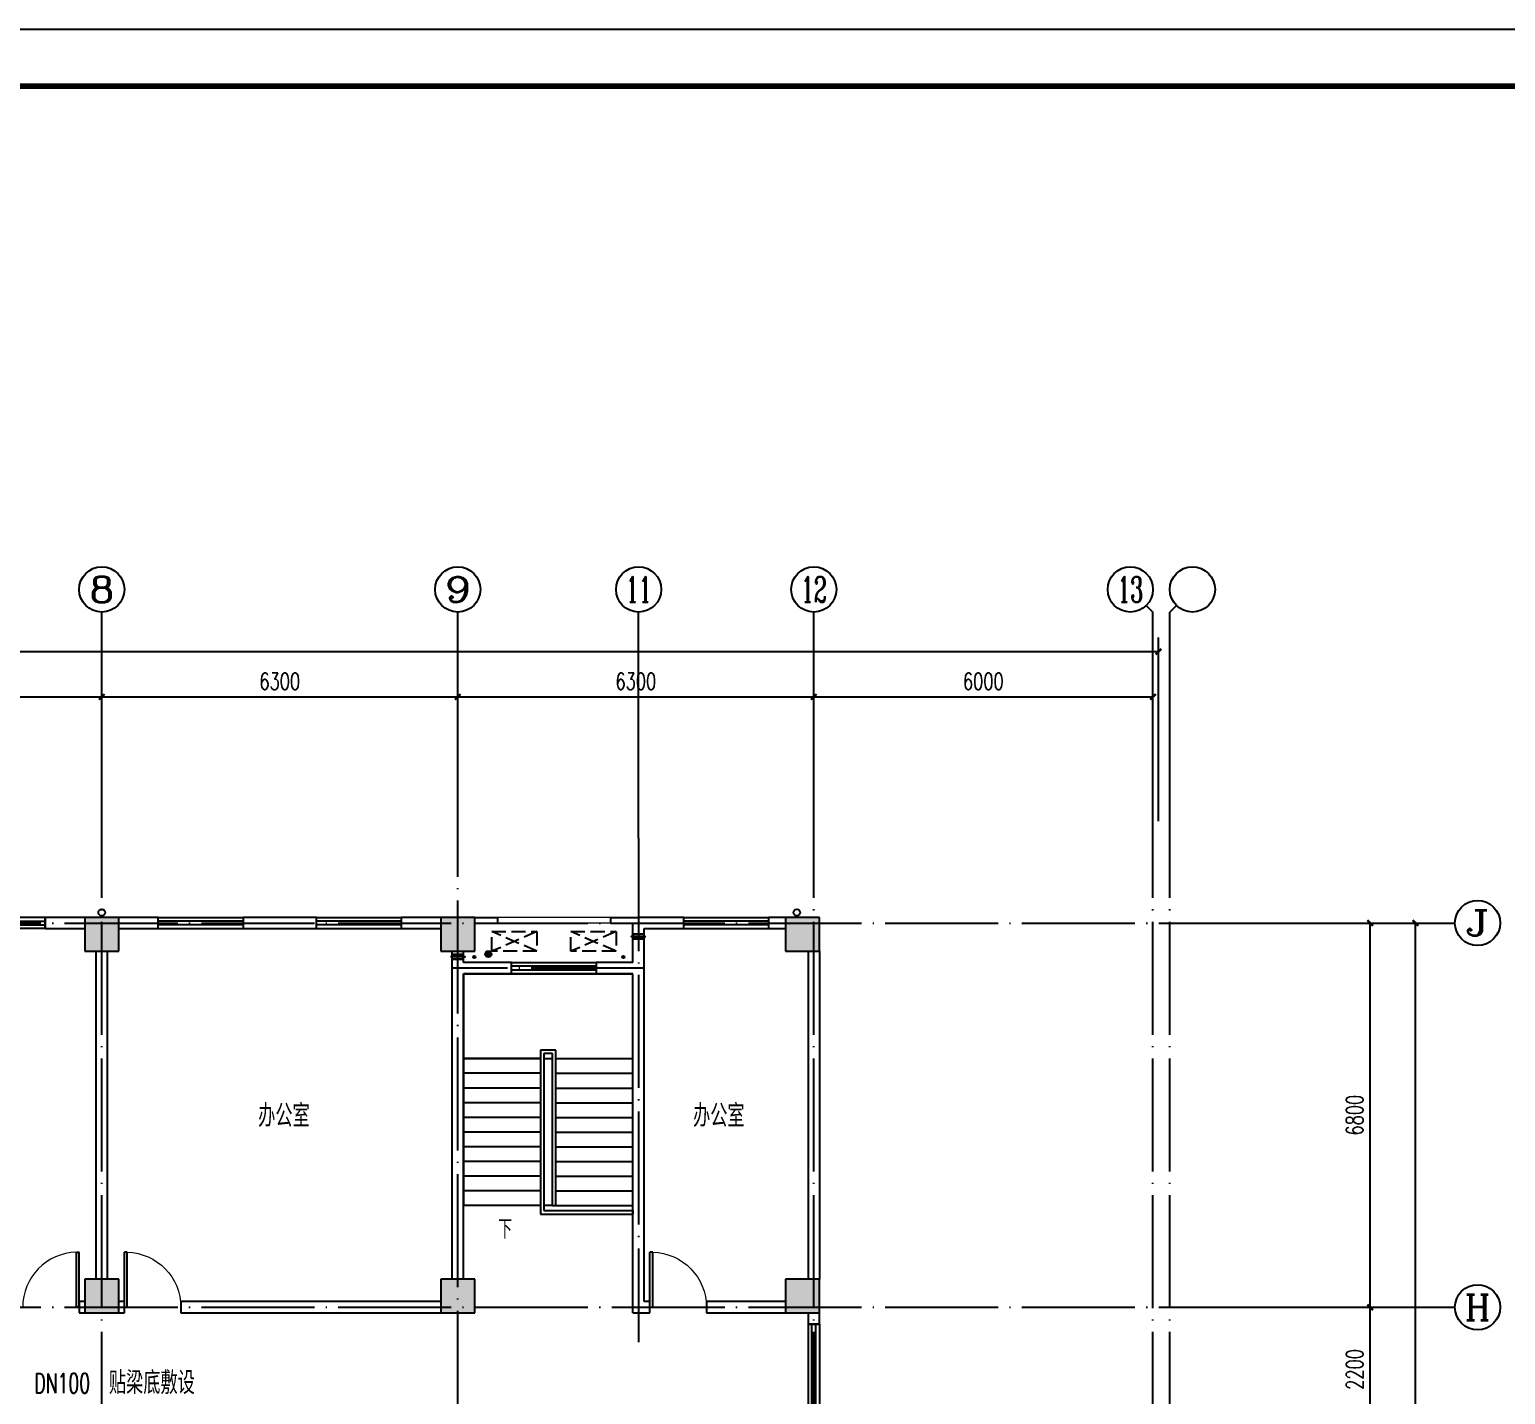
# Model space of a CAD drawing. Extents: x 888742 to 1277419, y 9079 to 622358.
# Drawn here: x 1084365 to 1110483, y 275908 to 300062 of the extents above; entities that cross this region are included whole.
import ezdxf
from ezdxf.enums import TextEntityAlignment as Align

# ---------------------------------------------------------------- set-up
doc = ezdxf.new("R2010")
doc.units = 0
doc.header["$LTSCALE"] = 1000
doc.header["$MEASUREMENT"] = 0
doc.linetypes.add('DASH', pattern=[0.35, 0.25, -0.1])
doc.linetypes.add('DOTE', pattern=[2.42, 2, -0.2, 0.02, -0.2])
for name, color, linetype in [('A_PLAN_FURNITURE', 8, 'Continuous'), ('AXIS', 3, 'Continuous'), ('AXIS_TEXT', 7, 'Continuous'), ('COLUMN', 2, 'Continuous'), ('DIM_SYMB', 3, 'Continuous'), ('DOTE', 14, 'DOTE'), ('PUB_HATCH', 252, 'Continuous'), ('PUB_TEXT', 7, 'Continuous'), ('PUB_TITLE', 4, 'Continuous'), ('RAIN', 220, 'Continuous'), ('STAIR', 4, 'Continuous'), ('TEXT_消防', 7, 'Continuous'), ('WALL', 2, 'Continuous'), ('WINDOW', 142, 'Continuous'), ('排水', 135, 'Continuous'), ('空调', 107, 'Continuous')]:
    doc.layers.add(name, color=color, linetype=linetype)
doc.layers.add('厨房卫生间家具', color=79, linetype='Continuous', lineweight=9)
doc.layers.add('面积线', color=41, linetype='Continuous', lineweight=20)
doc.styles.add('_TCH_AXIS', font='COMPLEX', dxfattribs={"bigfont": 'GBCBIG'})
doc.styles.add('_TCH_DIM', font='SIMPLEX', dxfattribs={"bigfont": 'GBCBIG'})
doc.styles.add('_TCH_DIM_T3', font='SIMPLEX', dxfattribs={"width": 0.705882, "bigfont": 'GBCBIG'})
doc.styles.add('_TWT_PIPEDN', font='SIMPLEX', dxfattribs={"width": 0.8, "height": 3.5, "bigfont": 'HZTXT'})
doc.styles.add('COMPLEX', font='COMPLEX')
doc.styles.add('hztxt', font='zn02.shx', dxfattribs={"width": 0.8, "height": 400, "bigfont": 'zn01.shx'})
doc.dimstyles.new('_TCH_ARCH&&100', dxfattribs={"dimtxt": 297.5, "dimasz": 100, "dimexe": 250, "dimexo": 300, "dimgap": 126.25, "dimtad": 1, "dimdec": 0, "dimzin": 0, "dimdsep": 46, "dimtxsty": '_TCH_DIM_T3', "dimblk": 'ARCHTICK', "dimcen": 0.09, "dimclrt": 7, "dimazin": 2, "dimtfac": 1, "dimtdec": 0, "dimtix": 1, "dimtmove": 2, "dimatfit": 3, "dimldrblk": 'ARCHTICK', "dimfxl": 1, "dimtolj": 1, "dimtzin": 0, "dimarcsym": 0})

# ---------------------------------------------------------------- blocks, each defined once
blk = doc.blocks.new('43t42')
at = {"layer": 'A_PLAN_FURNITURE', "linetype": 'DASH', "extrusion": (0, 0, -1)}
blk.add_lwpolyline([(-698650, 447037), (-697850, 447037), (-697850, 447387), (-698650, 447387)], close=True, dxfattribs=at)
at = {"layer": 'A_PLAN_FURNITURE', "linetype": 'DASH'}
for points in [[(698650, 447387), (697850, 447037)], [(698650, 447037), (697850, 447387)]]:
    blk.add_lwpolyline(points, dxfattribs=at)
blk = doc.blocks.new('Kongtiaodaong')
at = {"layer": '空调'}
for points in [[(1247663, -163218), (1247663, -163058), (1247663, -163038), (1247663, -163218), (1247663, -163238)], [(1247703, -163058), (1247703, -163008), (1247703, -163218), (1247703, -163268)], [(1247743, -163218), (1247743, -163058), (1247743, -163038), (1247743, -163218), (1247743, -163238)]]:
    blk.add_lwpolyline(points, dxfattribs=at)
blk = doc.blocks.new('_ArchTick')
at = {"color": 0, "linetype": 'ByBlock', "const_width": 0.4}
blk.add_lwpolyline([(-0.5, -0.5), (0.5, 0.5)], dxfattribs=at)
blk = doc.blocks.new('*D314')
at = {"layer": 'AXIS', "color": 0, "lineweight": -2, "transparency": 16777216}
for p, q in [((1105890, 277451), (1108340, 277451)), ((1108090, 275251), (1108090, 277451)), ((1105890, 275251), (1108340, 275251))]:
    blk.add_line(p, q, dxfattribs=at)
at = {"layer": 'Defpoints', "color": 0, "transparency": 16777216}
for p in [(1105590, 277451), (1108090, 277451), (1105590, 275251)]:
    blk.add_point(p, dxfattribs=at)
at = {"layer": 'AXIS', "color": 0, "lineweight": -2, "transparency": 16777216, "xscale": 100, "yscale": 100, "zscale": 100}
for p, rotation in [((1108090, 277451), 90), ((1108090, 275251), 270)]:
    blk.add_blockref('_ArchTick', p, dxfattribs=dict(at, rotation=rotation))
at = {"layer": 'AXIS', "color": 7, "transparency": 16777216, "insert": (1107815, 276351), "char_height": 297.5, "attachment_point": 5, "rotation": 90, "style": '_TCH_DIM_T3'}
blk.add_mtext('\\A1;2200', dxfattribs=at)
blk = doc.blocks.new('*D315')
at = {"layer": 'AXIS', "color": 0, "lineweight": -2, "transparency": 16777216}
for p, q in [((1105890, 284251), (1108340, 284251)), ((1108090, 277451), (1108090, 284251)), ((1105890, 277451), (1108340, 277451))]:
    blk.add_line(p, q, dxfattribs=at)
at = {"layer": 'Defpoints', "color": 0, "transparency": 16777216}
for p in [(1105590, 284251), (1108090, 284251), (1105590, 277451)]:
    blk.add_point(p, dxfattribs=at)
at = {"layer": 'AXIS', "color": 0, "lineweight": -2, "transparency": 16777216, "xscale": 100, "yscale": 100, "zscale": 100}
for p, rotation in [((1108090, 284251), 90), ((1108090, 277451), 270)]:
    blk.add_blockref('_ArchTick', p, dxfattribs=dict(at, rotation=rotation))
at = {"layer": 'AXIS', "color": 7, "transparency": 16777216, "insert": (1107815, 280851), "char_height": 297.5, "attachment_point": 5, "rotation": 90, "style": '_TCH_DIM_T3'}
blk.add_mtext('\\A1;6800', dxfattribs=at)
blk = doc.blocks.new('*D316')
at = {"layer": 'AXIS', "color": 0, "lineweight": -2, "transparency": 16777216}
for p, q in [((1105890, 284251), (1109140, 284251)), ((1108890, 257852), (1108890, 284251)), ((1105890, 257852), (1109140, 257852))]:
    blk.add_line(p, q, dxfattribs=at)
at = {"layer": 'Defpoints', "color": 0, "transparency": 16777216}
for p in [(1105590, 284251), (1108890, 284251), (1105590, 257852)]:
    blk.add_point(p, dxfattribs=at)
at = {"layer": 'AXIS', "color": 0, "lineweight": -2, "transparency": 16777216, "xscale": 100, "yscale": 100, "zscale": 100}
for p, rotation in [((1108890, 284251), 90), ((1108890, 257852), 270)]:
    blk.add_blockref('_ArchTick', p, dxfattribs=dict(at, rotation=rotation))
at = {"layer": 'AXIS', "color": 7, "transparency": 16777216, "insert": (1108615, 271051), "char_height": 297.5, "attachment_point": 5, "rotation": 90, "style": '_TCH_DIM_T3'}
blk.add_mtext('\\A1;26400', dxfattribs=at)
blk = doc.blocks.new('*D332')
at = {"layer": 'AXIS', "color": 0, "lineweight": -2, "transparency": 16777216}
for p, q in [((1077244, 286053), (1077244, 288503)), ((1085644, 286053), (1085644, 288503)), ((1077244, 288253), (1085644, 288253))]:
    blk.add_line(p, q, dxfattribs=at)
at = {"layer": 'Defpoints', "color": 0, "transparency": 16777216}
for p in [(1085644, 288253), (1077244, 285753), (1085644, 285753)]:
    blk.add_point(p, dxfattribs=at)
at = {"layer": 'AXIS', "color": 0, "lineweight": -2, "transparency": 16777216, "xscale": 100, "yscale": 100, "zscale": 100, "rotation": 180}
blk.add_blockref('_ArchTick', (1077244, 288253), dxfattribs=at)
at = {"layer": 'AXIS', "color": 0, "lineweight": -2, "transparency": 16777216, "xscale": 100, "yscale": 100, "zscale": 100}
blk.add_blockref('_ArchTick', (1085644, 288253), dxfattribs=at)
at = {"layer": 'AXIS', "color": 7, "transparency": 16777216, "insert": (1081444, 288528), "char_height": 297.5, "attachment_point": 5, "style": '_TCH_DIM_T3'}
blk.add_mtext('\\A1;8400', dxfattribs=at)
blk = doc.blocks.new('*D333')
at = {"layer": 'AXIS', "color": 0, "lineweight": -2, "transparency": 16777216}
for p, q in [((1085644, 286053), (1085644, 288503)), ((1091944, 286053), (1091944, 288503)), ((1085644, 288253), (1091944, 288253))]:
    blk.add_line(p, q, dxfattribs=at)
at = {"layer": 'Defpoints', "color": 0, "transparency": 16777216}
for p in [(1091944, 288253), (1085644, 285753), (1091944, 285753)]:
    blk.add_point(p, dxfattribs=at)
at = {"layer": 'AXIS', "color": 0, "lineweight": -2, "transparency": 16777216, "xscale": 100, "yscale": 100, "zscale": 100, "rotation": 180}
blk.add_blockref('_ArchTick', (1085644, 288253), dxfattribs=at)
at = {"layer": 'AXIS', "color": 0, "lineweight": -2, "transparency": 16777216, "xscale": 100, "yscale": 100, "zscale": 100}
blk.add_blockref('_ArchTick', (1091944, 288253), dxfattribs=at)
at = {"layer": 'AXIS', "color": 7, "transparency": 16777216, "insert": (1088794, 288528), "char_height": 297.5, "attachment_point": 5, "style": '_TCH_DIM_T3'}
blk.add_mtext('\\A1;6300', dxfattribs=at)
blk = doc.blocks.new('*D334')
at = {"layer": 'AXIS', "color": 0, "lineweight": -2, "transparency": 16777216}
for p, q in [((1091944, 286053), (1091944, 288503)), ((1098244, 286053), (1098244, 288503)), ((1091944, 288253), (1098244, 288253))]:
    blk.add_line(p, q, dxfattribs=at)
at = {"layer": 'Defpoints', "color": 0, "transparency": 16777216}
for p in [(1098244, 288253), (1091944, 285753), (1098244, 285753)]:
    blk.add_point(p, dxfattribs=at)
at = {"layer": 'AXIS', "color": 0, "lineweight": -2, "transparency": 16777216, "xscale": 100, "yscale": 100, "zscale": 100, "rotation": 180}
blk.add_blockref('_ArchTick', (1091944, 288253), dxfattribs=at)
at = {"layer": 'AXIS', "color": 0, "lineweight": -2, "transparency": 16777216, "xscale": 100, "yscale": 100, "zscale": 100}
blk.add_blockref('_ArchTick', (1098244, 288253), dxfattribs=at)
at = {"layer": 'AXIS', "color": 7, "transparency": 16777216, "insert": (1095094, 288528), "char_height": 297.5, "attachment_point": 5, "style": '_TCH_DIM_T3'}
blk.add_mtext('\\A1;6300', dxfattribs=at)
blk = doc.blocks.new('*D335')
at = {"layer": 'AXIS', "color": 0, "lineweight": -2, "transparency": 16777216}
for p, q in [((1098244, 286053), (1098244, 288503)), ((1104244, 286053), (1104244, 288503)), ((1098244, 288253), (1104244, 288253))]:
    blk.add_line(p, q, dxfattribs=at)
at = {"layer": 'Defpoints', "color": 0, "transparency": 16777216}
for p in [(1104244, 288253), (1098244, 285753), (1104244, 285753)]:
    blk.add_point(p, dxfattribs=at)
at = {"layer": 'AXIS', "color": 0, "lineweight": -2, "transparency": 16777216, "xscale": 100, "yscale": 100, "zscale": 100, "rotation": 180}
blk.add_blockref('_ArchTick', (1098244, 288253), dxfattribs=at)
at = {"layer": 'AXIS', "color": 0, "lineweight": -2, "transparency": 16777216, "xscale": 100, "yscale": 100, "zscale": 100}
blk.add_blockref('_ArchTick', (1104244, 288253), dxfattribs=at)
at = {"layer": 'AXIS', "color": 7, "transparency": 16777216, "insert": (1101244, 288528), "char_height": 297.5, "attachment_point": 5, "style": '_TCH_DIM_T3'}
blk.add_mtext('\\A1;6000', dxfattribs=at)
blk = doc.blocks.new('*D336')
at = {"layer": 'AXIS', "color": 0, "lineweight": -2, "transparency": 16777216}
for p, q in [((1050144, 286053), (1050144, 289303)), ((1104344, 286053), (1104344, 289303)), ((1050144, 289053), (1104344, 289053))]:
    blk.add_line(p, q, dxfattribs=at)
at = {"layer": 'Defpoints', "color": 0, "transparency": 16777216}
for p in [(1104344, 289053), (1050144, 285753), (1104344, 285753)]:
    blk.add_point(p, dxfattribs=at)
at = {"layer": 'AXIS', "color": 0, "lineweight": -2, "transparency": 16777216, "xscale": 100, "yscale": 100, "zscale": 100, "rotation": 180}
blk.add_blockref('_ArchTick', (1050144, 289053), dxfattribs=at)
at = {"layer": 'AXIS', "color": 0, "lineweight": -2, "transparency": 16777216, "xscale": 100, "yscale": 100, "zscale": 100}
blk.add_blockref('_ArchTick', (1104344, 289053), dxfattribs=at)
at = {"layer": 'AXIS', "color": 7, "transparency": 16777216, "insert": (1077244, 289328), "char_height": 297.5, "attachment_point": 5, "style": '_TCH_DIM_T3'}
blk.add_mtext('\\A1;54200', dxfattribs=at)
blk = doc.blocks.new('$DorLib2D$00000001')
for p, q in [((0.45, 0.975), (0.5, 0.975)), ((0.45, 0), (0.45, 0.975)), ((0.5, 0), (0.5, 0.975)), ((0.5, 0), (0.45, 0))]:
    blk.add_line(p, q)
at = {"lineweight": 13}
blk.add_arc((0.475, 0), 0.975, 91.4693, 180, dxfattribs=at)
blk = doc.blocks.new('$WINLIB2D$00000001')
at = {"color": 0}
for points in [[(-0.5, 0.5), (-0.5, -0.5)], [(-0.5, 0.5), (0.5, 0.5)], [(0.5, -0.5), (0.5, 0.5)], [(0.5, 0.167), (-0.5, 0.167)], [(0.5, -0.167), (-0.5, -0.167)], [(-0.5, -0.5), (0.5, -0.5)]]:
    blk.add_lwpolyline(points, dxfattribs=at)
blk = doc.blocks.new('_AXISO')
blk.add_circle((0, 0), 0.5)
at = {"layer": 'AXIS_TEXT', "style": 'COMPLEX', "width": 1.041667}
blk.add_attdef('A', text='', height=0.56, dxfattribs=at).set_placement((-0.25, -0.28), (0.25, -0.28), align=Align.FIT)

msp = doc.modelspace()

# ---------------------------------------------------------------- hatches: boundary and pattern name
at = {"layer": 'PUB_HATCH'}
for points in [[(1085344, 283751.2), (1085944, 283751.2), (1085944, 284351.2), (1085344, 284351.2)], [(1091644, 283751.2), (1092244, 283751.2), (1092244, 284351.2), (1091644, 284351.2)], [(1097744, 283751.2), (1098344, 283751.2), (1098344, 284351.2), (1097744, 284351.2)], [(1085344, 277351.2), (1085944, 277351.2), (1085944, 277951.2), (1085344, 277951.2)], [(1091644, 277351.2), (1092244, 277351.2), (1092244, 277951.2), (1091644, 277951.2)], [(1097744, 277351.2), (1098344, 277351.2), (1098344, 277951.2), (1097744, 277951.2)]]:
    msp.add_hatch(color=256, dxfattribs=at).paths.add_polyline_path(points)
at = {"layer": '排水'}
h = msp.add_hatch(dxfattribs=at)
h.set_pattern_fill('ANSI31', color=252, scale=15, style=0)
h.set_pattern_definition([(134.9997153, (2571230.73, 1276436.236), (16.83806388, 16.83789657), [])])
edge = h.paths.add_edge_path()
edge.add_arc((1092483.3, 283700.5), 55, 0, 360)

# ---------------------------------------------------------------- linework, layer by layer
at = {"layer": 'AXIS'}
for p, q in [((1085644, 285753.2), (1085644, 289753.2)), ((1091944, 285753.2), (1091944, 289753.2)), ((1095144, 285753.2), (1095144, 289753.2)), ((1098244, 285753.2), (1098244, 289753.2)), ((1104126.9, 289870.4), (1104244, 289753.2)), ((1104244, 285753.2), (1104244, 289753.2)), ((1104661.2, 289870.4), (1104544, 289753.2)), ((1104544, 285753.2), (1104544, 289753.2)), ((1105589.7, 284251.2), (1109589.7, 284251.2)), ((1105589.7, 277451.2), (1109589.7, 277451.2))]:
    msp.add_line(p, q, dxfattribs=at)
at = {"layer": 'COLUMN'}
for p, q in [((1085944, 284351.2), (1085344, 284351.2)), ((1085344, 284351.2), (1085344, 283751.2)), ((1085944, 283751.2), (1085944, 284351.2)), ((1092244, 284351.2), (1091644, 284351.2)), ((1091644, 284351.2), (1091644, 283751.2)), ((1092244, 283751.2), (1092244, 284351.2)), ((1098344, 284351.2), (1097744, 284351.2)), ((1097744, 284351.2), (1097744, 283751.2)), ((1098344, 283751.2), (1098344, 284351.2)), ((1085344, 283751.2), (1085944, 283751.2)), ((1091644, 283751.2), (1092244, 283751.2)), ((1097744, 283751.2), (1098344, 283751.2)), ((1085944, 277951.2), (1085344, 277951.2)), ((1085344, 277951.2), (1085344, 277351.2)), ((1085944, 277351.2), (1085944, 277951.2)), ((1092244, 277951.2), (1091644, 277951.2)), ((1091644, 277951.2), (1091644, 277351.2)), ((1092244, 277351.2), (1092244, 277951.2)), ((1098344, 277951.2), (1097744, 277951.2)), ((1097744, 277951.2), (1097744, 277351.2)), ((1098344, 277351.2), (1098344, 277951.2)), ((1085344, 277351.2), (1085944, 277351.2)), ((1091644, 277351.2), (1092244, 277351.2)), ((1097744, 277351.2), (1098344, 277351.2))]:
    msp.add_line(p, q, dxfattribs=at)
at = {"layer": 'DIM_SYMB'}
msp.add_lwpolyline([(1092756.5, 279121.2, 0, 0, 0), (1092756.5, 282601.2, 0, 0, 0), (1094331.5, 282601.2, 0, 0, 0), (1094331.5, 279681.2, 80, 0, 0), (1094331.5, 279381.2, 0, 0, 0)], format="xyseb", dxfattribs=at)
at = {"layer": 'DOTE'}
for p, q in [((1085644, 255654.6, 0), (1085644, 285753.2, 0)), ((1091944, 270547.5, 0), (1091944, 285753.2, 0)), ((1095144, 285753.2, 0), (1095144, 276831.4)), ((1098244.1, 255654.6, 0), (1098244, 285753.2, 0)), ((1104244, 255654.6, 0), (1104244, 285753.2, 0)), ((1104544, 255654.6, 0), (1104544, 285753.2)), ((1048686.9, 284251.2, 0), (1105889.7, 284251.2)), ((1095244, 283451.2), (1091844, 283451.2)), ((1048686.9, 277451.2), (1105889.7, 277451.2))]:
    msp.add_line(p, q, dxfattribs=at)
at = {"layer": 'PUB_TITLE'}
msp.add_lwpolyline([(1039583, 240661.5), (1123683, 240661.5), (1123683, 300061.5), (1039583, 300061.5)], close=True, dxfattribs=at)
at = {"layer": 'PUB_TITLE', "const_width": 100}
msp.add_lwpolyline([(1042083, 241661.5), (1122683, 241661.5), (1122683, 299061.5), (1042083, 299061.5)], close=True, dxfattribs=at)
at = {"layer": 'RAIN'}
for centre in [(1085644, 284436.2, 0), (1097944, 284436.2, 0)]:
    msp.add_circle(centre, 60, dxfattribs=at)
at = {"layer": 'STAIR'}
for p, q in [((1095044, 283351.2), (1092044, 283351.2)), ((1092044, 283351.2), (1092044, 281851.2)), ((1095044, 281851.2), (1095044, 283351.2)), ((1092044, 281851.2), (1092044, 279251.2)), ((1093409, 281851.2), (1092044, 281851.2)), ((1092044, 281851.2), (1093409, 281851.2)), ((1093679, 282001.2), (1093409, 282001.2)), ((1093409, 282001.2), (1093409, 279101.2)), ((1093619, 281941.2), (1093469, 281941.2)), ((1093469, 281941.2), (1093469, 279161.2)), ((1093469, 281851.2), (1093469, 279251.2)), ((1093469, 281851.2), (1093619, 281851.2)), ((1093619, 279251.2), (1093619, 281941.2)), ((1093619, 279251.2), (1093619, 281851.2)), ((1093679, 279251.2), (1093679, 282001.2)), ((1093679, 281851.2), (1095044, 281851.2)), ((1093679, 281851.2), (1095044, 281851.2)), ((1095044, 279251.2), (1095044, 281851.2)), ((1093409, 281591.2), (1092044, 281591.2)), ((1093679, 281591.2), (1095044, 281591.2)), ((1093409, 281331.2), (1092044, 281331.2)), ((1093679, 281331.2), (1095044, 281331.2)), ((1093409, 281071.2), (1092044, 281071.2)), ((1093679, 281071.2), (1095044, 281071.2)), ((1093409, 280811.2), (1092044, 280811.2)), ((1093679, 280811.2), (1095044, 280811.2)), ((1093409, 280551.2), (1092044, 280551.2)), ((1093679, 280551.2), (1095044, 280551.2)), ((1093409, 280291.2), (1092044, 280291.2)), ((1093679, 280291.2), (1095044, 280291.2)), ((1093409, 280031.2), (1092044, 280031.2)), ((1093679, 280031.2), (1095044, 280031.2)), ((1093409, 279771.2), (1092044, 279771.2)), ((1093679, 279771.2), (1095044, 279771.2)), ((1093409, 279511.2), (1092044, 279511.2)), ((1093679, 279511.2), (1095044, 279511.2)), ((1093409, 279251.2), (1092044, 279251.2)), ((1093619, 279251.2), (1093469, 279251.2)), ((1093619, 279251.2), (1093679, 279251.2)), ((1093619, 279251.2), (1093679, 279251.2)), ((1093679, 279251.2), (1095044, 279251.2)), ((1093409, 279101.2), (1095044, 279101.2)), ((1093469, 279161.2), (1095044, 279161.2)), ((1095044, 279161.2), (1095044, 279101.2))]:
    msp.add_line(p, q, dxfattribs=at)
at = {"layer": 'WALL'}
for p, q in [((1085344, 284351.2), (1084644, 284351.2)), ((1084644, 284351.2), (1084644, 284151.2)), ((1086644, 284351.2), (1085944, 284351.2)), ((1086644, 284151.2), (1086644, 284351.2)), ((1089444, 284351.2), (1088144, 284351.2)), ((1088144, 284351.2), (1088144, 284151.2)), ((1089444, 284151.2), (1089444, 284351.2)), ((1091644, 284351.2), (1090944, 284351.2)), ((1090944, 284351.2), (1090944, 284151.2)), ((1092244, 284351.2), (1092644.1, 284351.2)), ((1092244, 284251.2), (1092644.1, 284251.2)), ((1092644.1, 284351.2), (1092644.1, 284251.2)), ((1094644.1, 284351.2), (1095144, 284351.2)), ((1094644.1, 284351.2), (1094644.1, 284251.2)), ((1094644.1, 284251.2), (1095044, 284251.2)), ((1095044, 283551.2), (1095044, 284251.2)), ((1095944, 284351.2), (1095144, 284351.2)), ((1095944, 284151.2), (1095944, 284351.2)), ((1097744, 284351.2), (1097444, 284351.2)), ((1097444, 284351.2), (1097444, 284151.2)), ((1084644, 284151.2), (1085344, 284151.2)), ((1085944, 284151.2), (1086644, 284151.2)), ((1088144, 284151.2), (1089444, 284151.2)), ((1090944, 284151.2), (1091644, 284151.2)), ((1095244, 284151.2), (1095944, 284151.2)), ((1095244, 283451.2), (1095244, 284151.2)), ((1097444, 284151.2), (1097744, 284151.2)), ((1085544, 277951.2), (1085544, 283751.2)), ((1085744, 277951.2), (1085744, 283751.2)), ((1091844, 283451.2), (1091844, 283751.2)), ((1092044, 283551.2), (1092044, 283751.2)), ((1098144, 283751.2), (1098144, 277951.2)), ((1098344, 283751.2), (1098344, 277951.2)), ((1091844, 277951.2), (1091844, 283451.2)), ((1092894, 283551.2), (1092044, 283551.2)), ((1092894, 283351.2), (1092894, 283551.2)), ((1095044, 283551.2), (1094394, 283551.2)), ((1094394, 283551.2), (1094394, 283351.2)), ((1095244, 277551.2), (1095244, 283451.2)), ((1092044, 277951.2), (1092044, 283351.2)), ((1092044, 283351.2), (1092894, 283351.2)), ((1094394, 283351.2), (1095044, 283351.2)), ((1095044, 277351.2), (1095044, 283351.2)), ((1085344, 277551.2), (1085244, 277551.2)), ((1085244, 277551.2), (1085244, 277351.2)), ((1086044, 277551.2), (1085944, 277551.2)), ((1086044, 277351.2), (1086044, 277551.2)), ((1091644, 277551.2), (1087044, 277551.2)), ((1087044, 277551.2), (1087044, 277351.2)), ((1095344, 277551.2), (1095244, 277551.2)), ((1095344, 277351.2), (1095344, 277551.2)), ((1097744, 277551.2), (1096344, 277551.2)), ((1096344, 277551.2), (1096344, 277351.2)), ((1085244, 277351.2), (1085344, 277351.2)), ((1085944, 277351.2), (1086044, 277351.2)), ((1087044, 277351.2), (1091644, 277351.2)), ((1095044, 277351.2), (1095344, 277351.2)), ((1096344, 277351.2), (1097744, 277351.2)), ((1098144, 277351.2), (1098144, 277151.2)), ((1098144, 277151.2), (1098344, 277151.2)), ((1098344, 277151.2), (1098344, 277351.2))]:
    msp.add_line(p, q, dxfattribs=at)
at = {"layer": '厨房卫生间家具'}
for p, q in [((1094644.1, 284351.2), (1092644.1, 284351.2)), ((1094644.1, 284251.2), (1092644.1, 284251.2))]:
    msp.add_line(p, q, dxfattribs=at)
at = {"layer": '排水'}
for centre, radius in [((1092234.8, 283651.2), 20), ((1092483.3, 283700.5), 55), ((1094874.6, 283651.2), 20)]:
    msp.add_circle(centre, radius, dxfattribs=at)

# ---------------------------------------------------------------- block references
for p in [(394694.5, -163286), (396094.5, -163286)]:
    msp.add_blockref('43t42', p)
at = {"layer": 'AXIS'}
ref = msp.add_blockref('_AXISO', (1085644, 290153.2), dxfattribs=dict(at, xscale=800, yscale=800, zscale=800))
ref.add_attrib('A', '8', dxfattribs={"layer": 'AXIS_TEXT', "height": 452.5, "style": '_TCH_AXIS', "width": 1.5}).set_placement((1085417.8, 289927), (1085870.3, 289927), align=Align.FIT)
ref = msp.add_blockref('_AXISO', (1091944, 290153.2), dxfattribs=dict(at, xscale=800, yscale=800, zscale=800))
ref.add_attrib('A', '9', dxfattribs={"layer": 'AXIS_TEXT', "height": 452.5, "style": '_TCH_AXIS', "width": 1.5}).set_placement((1091717.8, 289927), (1092170.3, 289927), align=Align.FIT)
ref = msp.add_blockref('_AXISO', (1095144, 290153.2), dxfattribs=dict(at, xscale=800, yscale=800, zscale=800))
ref.add_attrib('A', '11', dxfattribs={"layer": 'AXIS_TEXT', "height": 452.55, "style": '_TCH_AXIS', "width": 0.875}).set_placement((1094917.8, 289927), (1095370.3, 289927), align=Align.FIT)
ref = msp.add_blockref('_AXISO', (1098244, 290153.2), dxfattribs=dict(at, xscale=800, yscale=800, zscale=800))
ref.add_attrib('A', '12', dxfattribs={"layer": 'AXIS_TEXT', "height": 452.55, "style": '_TCH_AXIS', "width": 0.724138}).set_placement((1098017.8, 289927), (1098470.3, 289927), align=Align.FIT)
ref = msp.add_blockref('_AXISO', (1103844, 290153.2), dxfattribs=dict(at, xscale=800, yscale=800, zscale=800))
ref.add_attrib('A', '13', dxfattribs={"layer": 'AXIS_TEXT', "height": 452.55, "style": '_TCH_AXIS', "width": 0.724138}).set_placement((1103617.8, 289927), (1104070.3, 289927), align=Align.FIT)
at = {"layer": 'AXIS', "xscale": 800, "yscale": 800, "zscale": 800}
msp.add_blockref('_AXISO', (1104944, 290153.2), dxfattribs=at)
at = {"layer": 'AXIS'}
ref = msp.add_blockref('_AXISO', (1109989.7, 284251.2), dxfattribs=dict(at, xscale=800, yscale=800, zscale=800))
ref.add_attrib('A', 'J', dxfattribs={"layer": 'AXIS_TEXT', "height": 452.5, "style": '_TCH_AXIS', "width": 1.909091}).set_placement((1109763.4, 284024.9), (1110216, 284024.9), align=Align.FIT)
ref = msp.add_blockref('_AXISO', (1109989.7, 277451.2), dxfattribs=dict(at, xscale=800, yscale=800, zscale=800))
ref.add_attrib('A', 'H', dxfattribs={"layer": 'AXIS_TEXT', "height": 452.5, "style": '_TCH_AXIS', "width": 1.05}).set_placement((1109763.4, 277224.9), (1110216, 277224.9), align=Align.FIT)
at = {"layer": 'WINDOW'}
for name, p, xscale, yscale, zscale, rotation in [('$WINLIB2D$00000001', (1083594, 284251.2), -2100, -200, -2100, 359.9999999806283), ('$WINLIB2D$00000001', (1087394, 284251.2), 1500, -200, 1500, 359.9999999642191), ('$WINLIB2D$00000001', (1090194, 284251.2), 1500, -200, 1500, 359.9999999642191), ('$WINLIB2D$00000001', (1096694, 284251.2), 1500, -200, 1500, 359.9999999642192), ('$WINLIB2D$00000001', (1093644, 283451.2), -1500, 200, -1500, 180.0000001994286), ('$DorLib2D$00000001', (1084744, 277451.2), 1000, 1000, 1000, 8.893769279209838e-07), ('$DorLib2D$00000001', (1086544, 277451.2), 1000, -1000, 1000, 180.000001700243), ('$DorLib2D$00000001', (1095844, 277451.2), 1000, -1000, 1000, 180.0000017002428), ('$WINLIB2D$00000001', (1098244, 276351.2), 1600, 200, 1600, 270.0000080809402)]:
    msp.add_blockref(name, p, dxfattribs=dict(at, xscale=xscale, yscale=yscale, zscale=zscale, rotation=rotation))
at = {"layer": '面积线', "rotation": 90}
msp.add_blockref('Kongtiaodaong', (932006.1, -963692.1), dxfattribs=at)
at = {"layer": '面积线', "xscale": -1, "rotation": 270}
msp.add_blockref('Kongtiaodaong', (1255082, -964052.1), dxfattribs=at)

# ---------------------------------------------------------------- texts
at = {"layer": 'DIM_SYMB', "color": 7, "style": '_TCH_DIM'}
msp.add_text('下', height=337.6, dxfattribs=at).set_placement((1092661.6, 278666.2))
at = {"layer": 'PUB_TEXT', "style": 'hztxt', "width": 0.8}
for s, p in [('办公室', (1088411.5, 280642)), ('办公室', (1096107.4, 280642)), ('贴梁底敷设', (1085770.4, 275915.3))]:
    msp.add_text(s, height=400, dxfattribs=at).set_placement(p)
at = {"layer": 'TEXT_消防', "linetype": 'Continuous', "style": '_TWT_PIPEDN', "width": 0.64}
msp.add_text('DN100', height=350, dxfattribs=at).set_placement((1084448, 275932.3))

# ---------------------------------------------------------------- dimensions: what is measured, and where the dimension line sits
at = {"layer": 'AXIS'}
for p1, p2, distance, picture, middle in [((1050144, 285753.2), (1104344.1, 285753.2), 3300, '*D336', (1077244, 289328.2)), ((1077244, 285753.2), (1085644, 285753.2), 2500, '*D332', (1081444, 288528.2)), ((1085644, 285753.2), (1091944, 285753.2), 2500, '*D333', (1088794, 288528.2)), ((1091944, 285753.2), (1098244, 285753.2), 2500, '*D334', (1095094, 288528.2)), ((1098244, 285753.2), (1104244, 285753.2), 2500, '*D335', (1101244, 288528.2)), ((1105589.7, 277451.2), (1105589.7, 284251.2), -2500, '*D315', (1107814.7, 280851.2)), ((1105589.7, 257851.6), (1105589.7, 284251.2), -3300, '*D316', (1108614.7, 271051.4)), ((1105589.7, 275251.2), (1105589.7, 277451.2), -2500, '*D314', (1107814.7, 276351.2))]:
    dim = msp.add_aligned_dim(p1=p1, p2=p2, distance=distance, dimstyle='_TCH_ARCH&&100', dxfattribs=at)
    dim.commit()
    dim.dimension.update_dxf_attribs({"geometry": picture, "text_midpoint": middle})

doc.saveas('drawing.dxf')
